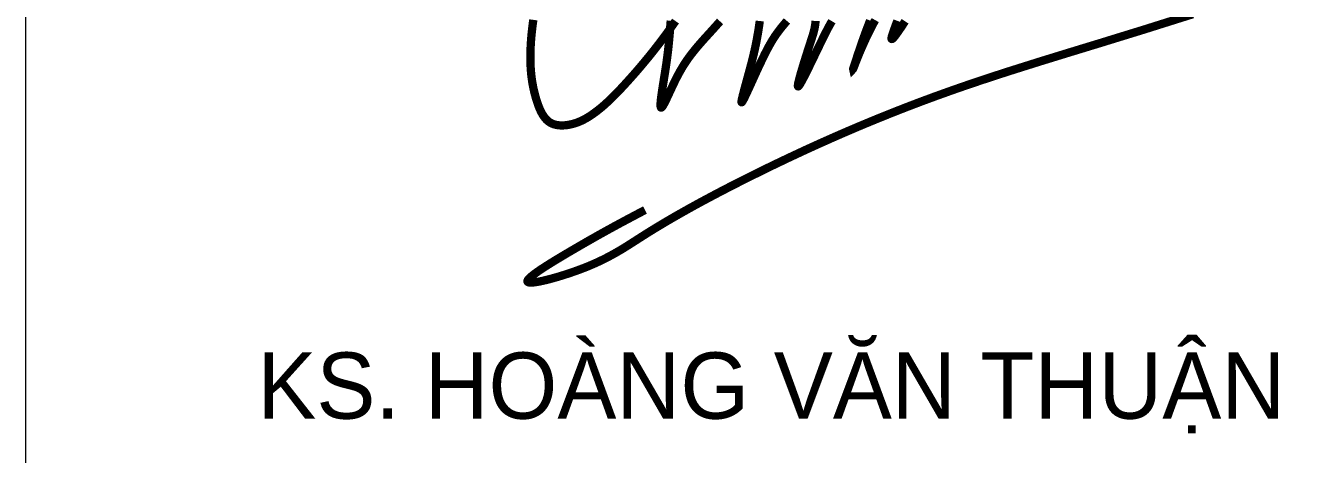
# Model space of a CAD drawing. Header units: millimetres. Extents: x 480521 to 6014615, y -961280 to 187869.
# Drawn here: x 728575 to 730425, y -23333 to -22711 of the extents above; entities that cross this region are included whole.
import ezdxf
from ezdxf.enums import TextEntityAlignment as Align

# ---------------------------------------------------------------- set-up
doc = ezdxf.new("R2010")
doc.units = ezdxf.units.MM
doc.header["$LTSCALE"] = 600
doc.header["$MEASUREMENT"] = 0
doc.layers.get('0').update_dxf_attribs({"lineweight": 0})
for name, color, linetype, lineweight in [('ISO', 153, 'Continuous', 13), ('Khungten_LCDI', 7, 'Continuous', 25), ('LC Net thay', 7, 'Continuous', 25), ('LC Text1', 3, 'Continuous', 20)]:
    doc.layers.add(name, color=color, linetype=linetype, lineweight=lineweight)
doc.styles.add('Khungten', font='VHAVAN.TTF', dxfattribs={"width": 0.9, "height": 5000})
doc.styles.add('LC 1', font='VHAVANB.TTF')
doc.styles.add('Title', font='VHBLACK.TTF')
doc.styles.add('VNAVANTH', font='VHAVANB.TTF', dxfattribs={"width": 0.6})

# ---------------------------------------------------------------- blocks, each defined once
blk = doc.blocks.new('mr thuan')
at = {"layer": 'ISO', "ltscale": 2, "const_width": 40}
for points in [[(637.1034758733258, -915.5203550127189), (635.3062935017115, -928.4607799517398), (633.605658321263, -941.4146911134012), (632.793376939404, -947.8954554805532), (632.0074295693594, -954.3780931467918), (631.2485486158002, -960.8621046932531), (630.5174664834049, -967.3469907010731), (629.8149155768479, -973.8322517514171), (629.1416283008039, -980.3173884254065), (628.4983370599475, -986.8019013042067), (627.8857742589498, -993.2852909689391), (627.3046723024927, -999.7670580007543), (626.7557635952435, -1006.246702980803), (626.2397805418841, -1012.723726490221), (625.7574555470856, -1019.19762911016), (625.3095210155261, -1025.667911421755), (624.8967093518695, -1032.134074006128), (624.5197529608085, -1038.595617444487), (624.1793842470033, -1045.052042317911), (623.8763356151394, -1051.50284920758), (623.6113394698841, -1057.947538694614), (623.3851282159121, -1064.38561136018), (623.1984342579053, -1070.816567785398), (623.0519900005311, -1077.239908551433), (622.9103035596781, -1086.768599742674), (622.8827921860611, -1090.061776723611), (622.8617853972355, -1096.460041821454), (622.8847584853356, -1102.85078479076), (622.9529725565408, -1109.234887279817), (623.0676887170303, -1115.613230936913), (623.2301680729797, -1121.986697410364), (623.4416717305685, -1128.356168348444), (623.7034607959722, -1134.722525399469), (624.0167963753738, -1141.086650211713), (624.382939574949, -1147.449424433493), (624.8031515008734, -1153.81172971311), (625.2786932593262, -1160.174447698839), (625.8108259564906, -1166.538460038981), (626.4008106985348, -1172.904648381853), (627.0499085916454, -1179.273894375714), (627.7593807419944, -1185.647079668895), (628.5304882557648, -1192.025085909685), (629.3644922391286, -1198.40879474637), (630.2626537982724, -1204.799087827254), (631.2262340393645, -1211.196846800623), (632.2564940685879, -1217.602953314781), (633.354694992122, -1224.018289018044), (634.5220979161422, -1230.443735558671), (635.7599639468281, -1236.880174584992), (637.0695541903588, -1243.328487745268), (638.45212975291, -1249.789556687829), (639.9089517406574, -1256.264263060948), (641.4412812597839, -1262.753488512943), (643.0503794164615, -1269.258114692086), (644.7375073168732, -1275.779023246694), (646.5039260671983, -1282.317095825056), (648.3508967736088, -1288.873214075473), (650.279680542284, -1295.448259646248), (652.2915384794069, -1302.043114185653), (654.2356631316361, -1308.186916522915), (656.571062631956, -1315.291068793274), (658.849310129197, -1321.92131613793), (660.0267730430969, -1325.228722422311), (661.2312595535186, -1328.52730053899), (662.4638677752082, -1331.814288056165), (663.7256958229154, -1335.086922542017), (665.0178418113901, -1338.342441564775), (666.3414038553747, -1341.578082692635), (667.6974800696262, -1344.79108349375), (669.0871685688871, -1347.978681536377), (670.5115674679073, -1351.138114388683), (671.9717748814364, -1354.266619618866), (673.4688889242243, -1357.361434795137), (675.0040077110207, -1360.41979748568), (676.5782293565717, -1363.43894525872), (678.1926519756234, -1366.416115682427), (679.8483736829294, -1369.348546325011), (681.5464925932392, -1372.23347475467), (683.2881068212955, -1375.068138539602), (685.0743144818553, -1377.849775248003), (686.906213689661, -1380.575622448087), (688.7849025594587, -1383.242917708034), (690.7114792060056, -1385.848898596043), (692.6870417440477, -1388.390802680326), (694.7126882883313, -1390.865867529064), (696.7895169536023, -1393.271330710471), (698.9186258546179, -1395.604429792744), (701.1011131061205, -1397.862402344079), (703.3380768228599, -1400.042485932674), (705.6306151195859, -1402.141918126727), (706.7980678963031, -1403.160526690859), (707.9798261110482, -1404.157936494434), (709.1760270281629, -1405.133802233468), (710.3868079119893, -1406.087778603993), (711.6123060268801, -1407.019520302027), (712.8526586371663, -1407.928682023601), (714.1080030072008, -1408.814918464748), (715.3784764013253, -1409.677884321471), (716.6642160838819, -1410.517234289815), (717.9653593192124, -1411.332623065784), (719.2820433716661, -1412.123705345424), (720.6144055055811, -1412.890135824753), (721.360731833207, -1413.304767495021), (723.3264696576225, -1414.347944926078), (724.7057538095978, -1415.039442931025), (726.1000815000625, -1415.706292542309), (727.5091058959515, -1416.348714772321), (728.9324801642142, -1416.966930633353), (730.3698574717819, -1417.561161137783), (731.8208909856003, -1418.131627297931), (733.2852338726079, -1418.678550126147), (734.7625392997397, -1419.202150634781), (736.2524604339415, -1419.702649836167), (737.754650442148, -1420.180268742653), (739.2687624913051, -1420.635228366576), (740.7944497483513, -1421.067749720285), (743.8791625538652, -1421.866361666427), (747.0060141942158, -1422.577872679802), (750.172230004915, -1423.204050859145), (753.3750353214891, -1423.746664303224), (756.6116554794571, -1424.20748111076), (759.8793158143417, -1424.588269380489), (763.1752416616546, -1424.890797211148), (766.4966583569258, -1425.116832701504), (769.8407912356706, -1425.268143950278), (773.2048656334082, -1425.346499056206), (776.5861068856575, -1425.353666118026), (779.9817403279449, -1425.291413234503), (783.3889912957857, -1425.161508504345), (786.8050851247026, -1424.965720026317), (790.227247150211, -1424.705815899142), (793.6527027078373, -1424.383564221556), (797.0786771330968, -1424.000733092325), (800.5023957615122, -1423.559090610157), (803.9210839286025, -1423.060404873831), (807.3319669698903, -1422.506443982042), (810.7322702208912, -1421.898976033568), (814.1192190171278, -1421.239769127118), (817.4900386941226, -1420.530591361457), (820.8419545873912, -1419.773210835308), (824.1721920324562, -1418.969395647422), (828.760950926051, -1417.778025348438), (830.7566578370097, -1417.229496675078), (834.0073857849129, -1416.296342102039), (837.2306595104747, -1415.3222483727), (840.4270110801481, -1414.308003975937), (843.5969725603936, -1413.254397400669), (846.7410760176645, -1412.162217135789), (849.8598535184174, -1411.032251670185), (852.9538371291055, -1409.865289492751), (856.0235589161857, -1408.662119092376), (859.0695509461148, -1407.423528957966), (862.0923452853494, -1406.150307578413), (865.0924740003393, -1404.843243442607), (868.0704691575484, -1403.503125039453), (871.0268628234262, -1402.130740857843), (873.9621870644332, -1400.726879386653), (876.8769739470226, -1399.292329114804), (879.7717555376476, -1397.82787853117), (882.6470639027684, -1396.334316124645), (885.503431108842, -1394.812430384147), (888.341389222318, -1393.263009798553), (891.1614703096529, -1391.686842856754), (893.9642064373074, -1390.084718047656), (896.7501296717346, -1388.457423860149), (899.5197720793876, -1386.805748783139), (902.2736657267269, -1385.130481305489), (905.0123426802056, -1383.432409916131), (907.7363350062806, -1381.71232310393), (913.1423940420354, -1378.209257166629), (918.4960993656423, -1374.627591404729), (923.8017075087446, -1370.973633729402), (927.2108333474607, -1368.573954952881), (934.2842876131945, -1363.472198928052), (939.4653041302699, -1359.631224229975), (944.6074360732309, -1355.732499535123), (949.711619304544, -1351.777789725485), (954.7787896866867, -1347.768859683041), (959.80988308214, -1343.707474289797), (964.8058353533743, -1339.595398427744), (969.7675823628706, -1335.434396978875), (974.6960599730992, -1331.226234825182), (979.5922040465448, -1326.972676848673), (984.4569504456776, -1322.675487931308), (989.2912350329716, -1318.336432955126), (994.0959936709078, -1313.957276802073), (998.87216222196, -1309.539784354172), (1003.620676548609, -1305.085720493415), (1008.342472513323, -1300.596850101792), (1013.038485978581, -1296.074938061298), (1017.709652806865, -1291.521749253909), (1022.356908860642, -1286.939048561646), (1026.981190002392, -1282.328600866473), (1031.583432094594, -1277.69217105041), (1036.164570999721, -1273.031523995451), (1040.72554258025, -1268.348424583557), (1045.26728269866, -1263.644637696765), (1054.296811999011, -1254.182061026368), (1063.26064580059, -1244.657913040224), (1074.886202831578, -1232.144358602003), (1081.020762999677, -1225.480567322069), (1089.826849427525, -1215.845404277439), (1098.58464697126, -1206.180399148201), (1107.294236742124, -1196.485057225815), (1115.955699851365, -1186.758883801725), (1124.569117410225, -1177.001384167379), (1133.134570529946, -1167.212063614235), (1141.652140321781, -1157.390427433755), (1150.121907896966, -1147.535980917368), (1158.543954366753, -1137.648229356564), (1166.918360842377, -1127.72667804276), (1175.245208435092, -1117.77083226743), (1183.524578256136, -1107.780197322005), (1191.756551416758, -1097.754278497974), (1199.941209028202, -1087.692581086754), (1208.078632201708, -1077.59461037982), (1216.168902048532, -1067.459871668631), (1224.212099679902, -1057.287870244603), (1232.208306207074, -1047.078111399227), (1240.157602741288, -1036.830100423933), (1248.060070393793, -1026.543342610195), (1255.915790275831, -1016.217343249446), (1263.724843498643, -1005.851607633143), (1271.487311173481, -995.4456410527491), (1279.203274411582, -984.9989487997082), (1289.948104167066, -970.2759939999669), (1294.495960932629, -963.9814472237194), (1302.071971623427, -953.4103125526453), (1309.599504796905, -942.7982174190402), (1317.077203200137, -932.1457589719648), (1324.503709580247, -921.4535343604512)], [(1301.24843049877, -919.8150096531608), (1300.358907800433, -931.1650592692167), (1299.480016213631, -942.5643300264055), (1299.039573234575, -948.2962057813129), (1298.595807410427, -954.0569257595635), (1298.146725200189, -959.8520029405336), (1297.690333062874, -965.6869503035705), (1297.224637457482, -971.5672808280215), (1296.747644843024, -977.4985074932338), (1296.257361678508, -983.4861432785983), (1295.751794422948, -989.5357011634478), (1295.228949535329, -995.652694127115), (1294.686833474676, -1001.842635148991), (1294.123452699991, -1008.111037208437), (1293.536813670282, -1014.463413284771), (1292.924922844555, -1020.905276357385), (1292.608885026628, -1024.161488323341), (1292.285786681819, -1027.442139405612), (1291.955378617513, -1030.747918726629), (1291.61741164108, -1034.079515408812), (1291.271636559897, -1037.437618574593), (1290.917804181343, -1040.822917346362), (1290.55566531279, -1044.236100846552), (1290.184970761617, -1047.677858197581), (1289.805471335196, -1051.148878521883), (1289.416917840907, -1054.64985094186), (1289.019061086125, -1058.181464579931), (1288.611651878222, -1061.74440855853), (1288.194441024581, -1065.33937200006), (1287.767179332572, -1068.967044026955), (1287.329617609568, -1072.628113761617), (1286.881506662954, -1076.323270326495), (1286.422597300101, -1080.053202843977), (1285.952640328385, -1083.818600436498), (1285.471386555182, -1087.620152226475), (1284.978586787867, -1091.458547336326), (1284.473991833816, -1095.33447488847), (1283.957352500409, -1099.248624005326), (1283.42841959502, -1103.201683809326), (1282.886943925019, -1107.194343422874), (1282.332676297789, -1111.227291968404), (1281.7653675207, -1115.301218568304), (1281.184768401134, -1119.416812345036), (1280.590629746461, -1123.574762420991), (1279.982702364061, -1127.7757579186), (1279.36073706131, -1132.020487960268), (1278.835647378757, -1135.564019578742), (1278.074064592896, -1140.642709924839), (1277.410465258647, -1145.016359593967), (1276.734808861806, -1149.426822459165), (1276.048216437022, -1153.870334153005), (1275.351809018965, -1158.343130308043), (1273.93403334168, -1167.361518531921), (1272.49045010722, -1176.451872191232), (1271.030027592893, -1185.584076346437), (1268.094537833782, -1203.853576386275), (1266.637407143582, -1212.930642391802), (1265.199310282667, -1221.929099135014), (1264.490202124849, -1226.389438114638), (1263.789215528337, -1230.818831676341), (1263.097471527792, -1235.213515452691), (1262.416091157877, -1239.569725076231), (1261.746195453252, -1243.883696179531), (1261.088905448578, -1248.151664395133), (1260.445342178518, -1252.369865355591), (1259.81662667773, -1256.534534693477), (1259.20387998088, -1260.641908041347), (1258.608223122625, -1264.688221031742), (1258.030777137628, -1268.669709297217), (1257.472663060555, -1272.582608470344), (1256.935001926056, -1276.423154183678), (1256.418914768805, -1280.187582069746), (1255.925522623456, -1283.872127761133), (1255.455946524671, -1287.473026890395), (1255.011307507113, -1290.986515090073), (1254.592726605442, -1294.408827992724), (1254.201324854319, -1297.736201230917), (1254.016166483547, -1299.363109111), (1253.838223288411, -1300.964870437194), (1253.66763539824, -1302.54101466354), (1253.50454294237, -1304.091071244111), (1253.349086050133, -1305.614569632991), (1253.201404850861, -1307.111039284238), (1253.06163947389, -1308.580009651923), (1252.929930048551, -1310.021010190118), (1252.806416704174, -1311.433570352892), (1252.691239570093, -1312.817219594304), (1252.584538775642, -1314.17148736844), (1252.486454450151, -1315.495903129369), (1252.397126722957, -1316.78999633115), (1252.316695723392, -1318.053296427854), (1252.245301580784, -1319.285332873551), (1252.183084424469, -1320.485635122313), (1252.130184383779, -1321.653732628212), (1252.086741588046, -1322.789154845319), (1252.052896166606, -1323.89143122769), (1252.028788248786, -1324.960091229412), (1252.014557963925, -1325.99466430454), (1252.010345441351, -1326.994679907148), (1252.016290810396, -1327.959667491305), (1252.0325342004, -1328.889156511097), (1252.059215740686, -1329.782676420567), (1252.096475560593, -1330.639756673787), (1252.144453789453, -1331.459926724856), (1252.203290556597, -1332.242716027802), (1252.273125991356, -1332.98765403674), (1252.354100223067, -1333.694270205699), (1252.446353381059, -1334.362093988762), (1252.550025594668, -1334.990654840003), (1252.665256993227, -1335.579482213492), (1252.792187706062, -1336.128105563301), (1252.930957862514, -1336.636054343486), (1253.081707591908, -1337.102858008133), (1253.244577023583, -1337.528046011299), (1253.41970628687, -1337.911147807055), (1253.607235511099, -1338.251692849473), (1253.807304825605, -1338.549210592624), (1254.02005435972, -1338.803230490579), (1254.245624242776, -1339.01328199741), (1254.484154604106, -1339.178894567172), (1254.735785573044, -1339.299597653953), (1255.000657278924, -1339.374920711809), (1255.278909851077, -1339.404393194811), (1255.570683418831, -1339.38754455703), (1255.876118111526, -1339.323904252538), (1256.195354058491, -1339.213001735407), (1256.460624478234, -1339.090011342079), (1256.875699435619, -1338.84785491541), (1257.236711505622, -1338.594029642758), (1257.611392387334, -1338.293555903409), (1257.999567291718, -1337.947097436612), (1258.401061429722, -1337.555317981591), (1258.815700012306, -1337.11888127758), (1259.243308250425, -1336.638451063816), (1259.683711355035, -1336.114691079521), (1260.136734537093, -1335.548265063931), (1260.602203007555, -1334.939836756283), (1261.079941977376, -1334.290069895811), (1261.56977665751, -1333.599628221738), (1262.071532258917, -1332.869175473301), (1262.585033992549, -1332.099375389735), (1263.110107069369, -1331.290891710261), (1263.646576700325, -1330.444388174146), (1264.194268096377, -1329.560528520567), (1264.753006468483, -1328.639976488805), (1265.322617027596, -1327.68339581808), (1265.902924984668, -1326.691450247614), (1266.493755550666, -1325.664803516644), (1267.094933936536, -1324.604119364405), (1267.706285353237, -1323.51006153012), (1268.327635011727, -1322.383293753039), (1268.958808122963, -1321.224479772383), (1269.599629897897, -1320.03428332739), (1270.249925547487, -1318.81336815728), (1270.909520282687, -1317.562398001304), (1271.578239314458, -1316.28203659867), (1272.255907853749, -1314.972947688642), (1272.942351111524, -1313.635795010428), (1273.637394298734, -1312.271242303279), (1274.340862626334, -1310.879953306416), (1275.052581305285, -1309.46259175906), (1275.772375546538, -1308.019821400463), (1276.500070561051, -1306.552305969861), (1277.978463753683, -1303.545694849527), (1279.486362570828, -1300.448068311918), (1281.022368700134, -1297.26473627091), (1282.58508382925, -1294.001008640349), (1284.173109645824, -1290.662195334095), (1285.785047837504, -1287.253606266022), (1287.419500091935, -1283.780551349962), (1289.075068096772, -1280.248340499806), (1290.750353539657, -1276.662283629412), (1292.443958108241, -1273.027690652612), (1294.154483490176, -1269.349871483297), (1295.880531373103, -1265.634136035311), (1297.620703444674, -1261.88579422253), (1299.373601392541, -1258.110155958784), (1302.911981667738, -1250.498229733916), (1306.484485699879, -1242.840836671574), (1310.079926990158, -1235.180456082657), (1313.687119039754, -1227.559567278033), (1315.491625818417, -1223.777207079489), (1317.294875349857, -1220.0206495686), (1319.095469321717, -1216.295204659225), (1320.892009421648, -1212.606182265226), (1322.6830973373, -1208.958892300463), (1323.585693179688, -1207.133319646236), (1326.244261483043, -1201.807300625398), (1328.014026645258, -1198.30448138091), (1329.776951648277, -1194.849174862204), (1331.533323892269, -1191.440493995353), (1333.283430777396, -1188.077551706374), (1335.027559703827, -1184.759460921327), (1336.765998071733, -1181.48533456627), (1338.49903328127, -1178.254285567222), (1340.226952732613, -1175.065426850255), (1341.95004382592, -1171.9178713414), (1343.668593961367, -1168.810731966703), (1345.382890539109, -1165.743121652209), (1347.093220959323, -1162.714153323977), (1348.799872622167, -1159.722939908039), (1350.503132927814, -1156.768594330439), (1352.203289276422, -1153.850229517237), (1353.900629068165, -1150.966958394463), (1355.595439703204, -1148.117893888179), (1357.288008581709, -1145.302148924413), (1358.978623103842, -1142.518836429226), (1360.667570669772, -1139.767069328664), (1362.355138679664, -1137.04596054877), (1364.041614533686, -1134.354623015577), (1365.727285632001, -1131.692169655144), (1367.412439374777, -1129.0577133935), (1369.097363162182, -1126.450367156722), (1370.782344394378, -1123.869243870839), (1372.467670471538, -1121.313456461881), (1375.840506761393, -1116.274340978998), (1379.218171233086, -1111.325924116405), (1382.602963087935, -1106.461109282507), (1385.99718152728, -1101.672799885637), (1389.40312575244, -1096.953899334185), (1392.823094964755, -1092.297311036513), (1396.25938836555, -1087.695938400982), (1399.714305156147, -1083.142684835955), (1404.135993962351, -1077.413786674733), (1406.689100280546, -1074.152390740725), (1410.212381278383, -1069.703903792586), (1413.760659337117, -1065.281634650688), (1417.334600846418, -1060.88223750169), (1420.934872195943, -1056.50236653231), (1424.562139775357, -1052.138675929222), (1428.217069974311, -1047.7878198791), (1431.900329182474, -1043.446452568634), (1435.612583789509, -1039.111228184513), (1439.354500185069, -1034.778800913424), (1443.126744758825, -1030.445824942042), (1446.929983900431, -1026.108954457057), (1450.764883999549, -1021.764843645156), (1454.632111445844, -1017.410146693015), (1458.532332628973, -1013.041517787336), (1462.466213938598, -1008.65561111478), (1466.434421764381, -1004.24908086205), (1470.437622495981, -999.818581215819), (1474.476482523063, -995.3607663627918), (1478.551668235283, -990.8722904896276), (1482.663846022308, -986.34980778303), (1486.813682273794, -981.7899724296731), (1491.001843379407, -977.1894386162312), (1495.228995728805, -972.5448605294223), (1499.495805711646, -967.8528923559061), (1503.802939717596, -963.1101882823568), (1508.151064136317, -958.3134024954925), (1512.540845357467, -953.4591891819728), (1516.972949770705, -948.544202528501), (1521.4480437657, -943.5650967217371), (1525.966793732106, -938.5185259483551), (1530.529866059584, -933.4011443951022), (1535.137927137799, -928.2096062486089), (1539.79164335641, -922.9405656955932)], [(1731.530069822504, -921.046608195189), (1731.197921984727, -924.2560374536988), (1730.840256655698, -927.4558830600436), (1730.459277765818, -930.6456777275162), (1729.636195025108, -936.9932450989436), (1728.746305205794, -943.2950012742658), (1727.80723975108, -949.5472079597384), (1726.836630104164, -955.7461268616316), (1726.336651240883, -958.8765153407585), (1724.860122906961, -967.9761826086033), (1723.859732138342, -974.0185636004462), (1722.847948231069, -980.0243963482062), (1721.822184162622, -986.0026627890475), (1719.718367452122, -997.9124244986597), (1718.635140765029, -1003.861883641759), (1717.527585826676, -1009.819704226611), (1716.393115614541, -1015.794868190394), (1715.229143106106, -1021.796357470274), (1714.033081278849, -1027.833154003398), (1712.802343110248, -1033.914239726961), (1711.534341577779, -1040.048596578112), (1710.226489658926, -1046.245206494015), (1708.876200331164, -1052.513051411865), (1707.480886571971, -1058.861113268795), (1706.765537086052, -1062.068032404801), (1706.037961358827, -1065.298374001999), (1705.297836012487, -1068.553260802568), (1704.544837669211, -1071.833815548642), (1703.778642951191, -1075.14116098237), (1702.998928480603, -1078.476419845887), (1702.205370879641, -1081.840714881342), (1701.397646770482, -1085.235168830885), (1700.575432775313, -1088.660904436663), (1699.738405516324, -1092.119044440828), (1698.886241615692, -1095.610711585512), (1698.018617695605, -1099.137028612866), (1697.135210378248, -1102.699118265038), (1696.23569628581, -1106.298103284178), (1695.319752040468, -1109.93510641242), (1694.387054264414, -1113.611250391928), (1693.437279579826, -1117.327657964823), (1692.773843964154, -1119.908146889415), (1691.485753174649, -1124.884178756838), (1690.485254403426, -1128.721065739781), (1689.469745733255, -1132.593027976487), (1688.440357238076, -1136.497001831842), (1687.39821899185, -1140.429923670818), (1686.344461068536, -1144.388729858372), (1684.206606486485, -1152.371740739007), (1682.035834083581, -1160.421525393351), (1677.631698181882, -1176.623379701588), (1675.416415866421, -1184.726431194707), (1673.204378096769, -1192.798220139957), (1671.0046254646, -1200.814237456929), (1668.826198561572, -1208.749974065286), (1667.747807443382, -1212.680078016114), (1666.678137979357, -1216.580920884619), (1665.618320243448, -1220.449439035758), (1664.569484309613, -1224.282568834504), (1663.532760251819, -1228.0772466458), (1662.509278144014, -1231.83040883459), (1661.500168060164, -1235.538991765818), (1660.50656007422, -1239.199931804455), (1659.529584260148, -1242.81016531543), (1658.570370691898, -1246.366628663716), (1657.630049443436, -1249.866258214257), (1656.709750588714, -1253.305990331981), (1655.810604201695, -1256.682761381875), (1654.933740356337, -1259.993507728868), (1654.080289126592, -1263.235165737933), (1653.251380586426, -1266.404671773984), (1652.44814480979, -1269.498962201993), (1651.671711870651, -1272.514973386918), (1650.923211842957, -1275.449641693704), (1650.203774800677, -1278.299903487306), (1649.51453081776, -1281.06269513267), (1648.856609968167, -1283.734952994739), (1648.231142325858, -1286.313613438469), (1647.930931605548, -1287.566887242516), (1647.639257964791, -1288.795612828821), (1647.356262662834, -1289.999407243027), (1647.082086958922, -1291.177887530735), (1646.8168721123, -1292.330670737589), (1646.560759382213, -1293.457373909172), (1646.313890027905, -1294.557614091129), (1646.076405308617, -1295.631008329074), (1645.8484464836, -1296.677173668621), (1645.630154812097, -1297.695727155398), (1645.421671553351, -1298.686285835021), (1645.223137966608, -1299.648466753104), (1645.034695311115, -1300.58188695526), (1644.85648484611, -1301.486163487105), (1644.688647830844, -1302.360913394281), (1644.531325524564, -1303.205753722403), (1644.384659186504, -1304.02030151707), (1644.248790075919, -1304.804173823912), (1644.123859452051, -1305.556987688542), (1644.010008574143, -1306.27836015659), (1643.907378701442, -1306.967908273669), (1643.816111093191, -1307.625249085409), (1643.736347008635, -1308.249999637395), (1643.668227707018, -1308.841776975285), (1643.611894447586, -1309.400198144678), (1643.567488489585, -1309.924880191204), (1643.535151092259, -1310.415440160461), (1643.51502351485, -1310.871495098094), (1643.507247016609, -1311.292662049702), (1643.511962856774, -1311.678558060914), (1643.529312294595, -1312.028800177359), (1643.54890275345, -1312.251170618401), (1643.602391900076, -1312.621035963777), (1643.658105616134, -1312.863124643467), (1643.726487900076, -1313.069553998488), (1643.807449996784, -1313.24060342701), (1643.900903151127, -1313.37655232726), (1644.006758607989, -1313.477680097465), (1644.124927612243, -1313.544266135796), (1644.255321408767, -1313.576589840493), (1644.39785124244, -1313.574930609757), (1644.552428358133, -1313.539567841784), (1644.718964000727, -1313.470780934789), (1644.897369415095, -1313.368849286999), (1645.087555846116, -1313.234052296597), (1645.28943453867, -1313.066669361811), (1645.502916737627, -1312.866979880855), (1645.727913687868, -1312.635263251912), (1645.964336634272, -1312.37179887321), (1646.21209682171, -1312.076866142947), (1646.47110549506, -1311.750744459336), (1646.741273899202, -1311.39371322059), (1647.022513279007, -1311.006051824923), (1647.314734879361, -1310.588039670532), (1647.617849945131, -1310.139956155646), (1647.931769721199, -1309.662080678434), (1648.256405452441, -1309.154692637152), (1648.591668383731, -1308.61807142997), (1648.937469759949, -1308.05249645513), (1649.293720825968, -1307.458247110815), (1649.660332826672, -1306.83560279524), (1650.037217006928, -1306.18484290663), (1650.424284611621, -1305.506246843172), (1650.821446885624, -1304.800094003091), (1651.228615073815, -1304.066663784601), (1651.645700421064, -1303.306235585886), (1652.072614172259, -1302.519088805173), (1652.50926757227, -1301.705502840661), (1652.955571865972, -1300.865757090563), (1653.411438298248, -1300.000130953107), (1653.876778113969, -1299.108903826476), (1654.351502558016, -1298.192355108884), (1654.835522875263, -1297.250764198543), (1655.328750310582, -1296.284410493667), (1655.831096108861, -1295.293573392468), (1656.34247151497, -1294.278532293145), (1656.862787773785, -1293.239566593911), (1657.391956130185, -1292.176955692965), (1658.476494115239, -1289.981915878816), (1659.595375429155, -1287.695648036373), (1660.747890030936, -1285.320387351283), (1661.933327879604, -1282.858369009235), (1663.150978934169, -1280.311828195903), (1664.400133153642, -1277.683000096964), (1665.680080497041, -1274.974119898077), (1666.99011092338, -1272.187422784918), (1668.329514391666, -1269.325143943162), (1669.69758086092, -1266.38951855847), (1671.093600290151, -1263.382781816545), (1672.516862638375, -1260.307168903018), (1673.966657864607, -1257.164915003581), (1675.442275927853, -1253.958255303922), (1676.943006787136, -1250.689424989687), (1678.468140401463, -1247.360659246551), (1680.016966729851, -1243.97419326019), (1681.588775731314, -1240.532262216293), (1683.18285736486, -1237.037101300506), (1684.79850158951, -1233.490945698519), (1686.434998364275, -1229.896030596006), (1688.091637648165, -1226.254591178615), (1689.767709400196, -1222.568862632048), (1691.462503579383, -1218.841080141952), (1693.175310144743, -1215.073478894003), (1694.905419055278, -1211.268294073889), (1696.652120270013, -1207.427760867286), (1698.414703747956, -1203.554114459839), (1700.192459448124, -1199.649590037225), (1701.984677329525, -1195.716422785132), (1703.790647351179, -1191.756847889235), (1705.609659472095, -1187.773100535182), (1709.283969847769, -1179.74202919536), (1713.001928128662, -1171.641090251025), (1716.757853986881, -1163.488165187562), (1720.546067094536, -1155.301135490357), (1724.36088712373, -1147.097882644768), (1732.047626635183, -1130.714233449966), (1735.90818546166, -1122.569600071511), (1739.772629898111, -1114.480269486186), (1743.63527961665, -1106.464123179365), (1747.490454289382, -1098.539042636432), (1749.413463381105, -1094.616239990602), (1751.332473588413, -1090.72290934276), (1753.246774870327, -1086.861285878578), (1755.15565718586, -1083.033604783719), (1757.058410494021, -1079.242101243857), (1758.954324753824, -1075.489010444682), (1760.842689924288, -1071.776567571855), (1762.722795964419, -1068.107007811035), (1764.593932833235, -1064.482566347928), (1766.455390489748, -1060.905478368164), (1768.306458892974, -1057.377979057448), (1770.146428001925, -1053.902303601426), (1771.974587775614, -1050.480687185787), (1773.790228173053, -1047.115364996207), (1775.561592451588, -1043.865235770063), (1777.381399703805, -1040.561812270156), (1779.157186478751, -1037.373809477896), (1780.920936683226, -1034.242628499866), (1782.67358752096, -1031.166333997971), (1784.416076195681, -1028.142990634078), (1786.149339911113, -1025.170663070079), (1787.874315870984, -1022.247415967882), (1789.591941279014, -1019.371313989366), (1791.303153338929, -1016.540421796424), (1793.008889254466, -1013.752804050935), (1794.710086229341, -1011.006525414807), (1796.407681467277, -1008.299650549918), (1798.102612172002, -1005.630244118176), (1799.795815547244, -1002.996370781446), (1801.48822879673, -1000.39609520165), (1803.180789124177, -997.8274820406514), (1804.874433733319, -995.2885959603445), (1806.570099827877, -992.7775016226369), (1808.268724611582, -990.2922636894073), (1811.678599061317, -985.391615683955), (1815.11155471233, -980.5711692390905), (1818.575089194423, -975.8154416499747), (1822.076700137412, -971.1089502117102), (1825.623885171084, -966.4362122194143), (1829.224141925253, -961.7817449682334), (1832.884968029721, -957.1300657532847), (1836.613861114289, -952.4656918697001), (1840.418318808766, -947.7731406125968), (1844.305838742956, -943.036929277092), (1846.283090059253, -940.6476127346687), (1848.283918546658, -938.2415751583321), (1850.309261408889, -935.8168812099466), (1852.36005584968, -933.3715955514199), (1854.437239072748, -930.9037828446308), (1856.541748281823, -928.4115077514871), (1858.674520680634, -925.8928349338676), (1860.836493472896, -923.3458290536655), (1863.028603862345, -920.7685547727742)], [(2001.277534380468, -920.7190198499738), (2001.125547541651, -923.8708279379789), (2000.924698495146, -926.9969788721501), (2000.676068310786, -930.1001387398428), (2000.380738058404, -933.1829736284271), (2000.039788807841, -936.248149625244), (1999.654301628932, -939.2983328176633), (1999.225357591513, -942.3361892930261), (1998.754037765415, -945.3643851387169), (1998.241423220483, -948.385586442062), (1997.688595026546, -951.4024592904461), (1997.096634253441, -954.4176697711955), (1996.466621971005, -957.4338839717093), (1995.799639249075, -960.4537679792993), (1995.096767157487, -963.4799878813647), (1994.359086766075, -966.5152097652317), (1993.587679144675, -969.5620997182705), (1992.783625363125, -972.6233238278364), (1991.948006491257, -975.701548181285), (1991.081903598912, -978.7994388659863), (1990.186397755922, -981.9196619692812), (1989.262570032126, -985.0648835785396), (1988.311501497359, -988.2377697811025), (1987.334273221455, -991.44098666434), (1986.331966274251, -994.677200315622), (1985.305661725586, -997.949076822275), (1984.256440645291, -1001.259282271683), (1983.185384103206, -1004.610482751188), (1982.093573169164, -1008.005344348159), (1980.982088913002, -1011.446533149938), (1979.852012404557, -1014.936715243894), (1979.174792113074, -1017.026748244767), (1977.540384773205, -1022.072183989105), (1976.360929339349, -1025.715179247156), (1975.167091368377, -1029.404688737413), (1973.959904355474, -1033.137920530004), (1972.740401795811, -1036.912082695126), (1971.509617184562, -1040.724383302892), (1970.268584016907, -1044.5720304235), (1969.018335788027, -1048.452232127063), (1967.759905993094, -1052.36219648378), (1965.222635685775, -1060.26024543721), (1962.665041056367, -1068.243841845047), (1960.095390066283, -1076.290650268536), (1954.952990849742, -1092.484561407429), (1952.396778546114, -1100.586993245321), (1949.861581727462, -1108.663295343853), (1947.355668355205, -1116.691132264255), (1944.887306390749, -1124.648168567786), (1943.669790924392, -1128.593156663599), (1942.464763795513, -1132.512068815675), (1941.273258499295, -1136.402113094155), (1940.096308530912, -1140.260497569179), (1938.93494738554, -1144.084430310933), (1937.790208558356, -1147.871119389558), (1936.663125544535, -1151.617772875194), (1935.554731839256, -1155.321598838025), (1934.466060937695, -1158.979805348194), (1933.398146335032, -1162.589600475854), (1932.352021526436, -1166.148192291163), (1931.328720007092, -1169.652788864289), (1930.329275272172, -1173.100598265359), (1929.354720816853, -1176.488828564557), (1928.406090136312, -1179.814687832026), (1927.484416725725, -1183.075384137919), (1926.59073408027, -1186.268125552393), (1925.726075695125, -1189.390120145617), (1924.891475065466, -1192.438575987719), (1924.087965686464, -1195.410701148896), (1923.316581053303, -1198.303703699261), (1922.57835466116, -1201.114791708998), (1921.874320005205, -1203.841173248249), (1921.205510580618, -1206.480056387183), (1920.572959882578, -1209.028649195941), (1920.270604523255, -1210.268214248426), (1919.97770140626, -1211.484159744679), (1919.69437971849, -1212.676136693466), (1919.42076864684, -1213.843796103567), (1919.15699737821, -1214.986788983733), (1918.903195099494, -1216.104766342745), (1918.659490997594, -1217.197379189383), (1918.426014259403, -1218.264278532384), (1918.202894071819, -1219.305115380543), (1917.99025962174, -1220.319540742625), (1917.788240096059, -1221.30720562741), (1917.596964681681, -1222.267761043637), (1917.416562565493, -1223.200858000113), (1917.247162934404, -1224.106147505576), (1917.088894975299, -1224.983280568806), (1916.941887875084, -1225.831908198583), (1916.806270820653, -1226.651681403659), (1916.682172998899, -1227.442251192813), (1916.569723596727, -1228.203268574813), (1916.469051801028, -1228.934384558437), (1916.380286798703, -1229.635250152452), (1916.303557776646, -1230.30551636561), (1916.238993921757, -1230.94483420669), (1916.186724420932, -1231.552854684473), (1916.146878461066, -1232.129228807709), (1916.119585229055, -1232.673607585195), (1916.104973911803, -1233.185642025681), (1916.1031736962, -1233.664983137933), (1916.114313769147, -1234.111281930716), (1916.138523317539, -1234.524189412827), (1916.175931528276, -1234.903356593015), (1916.226667588249, -1235.248434480047), (1916.290860684363, -1235.559074082703), (1916.368640003511, -1235.834926409749), (1916.460134732588, -1236.07564246995), (1916.524618821277, -1236.20861269749), (1916.684682839561, -1236.450544879393), (1916.817664331473, -1236.584903951385), (1916.96430347507, -1236.684245433382), (1917.124487295725, -1236.748858774867), (1917.298102818811, -1236.779033425424), (1917.485037069706, -1236.775058834552), (1917.685177073781, -1236.737224451819), (1917.898409856418, -1236.665819726753), (1918.124622442985, -1236.56113410891), (1918.363701858863, -1236.4234570478), (1918.615535129422, -1236.253077992995), (1918.880009280037, -1236.050286394006), (1919.157011336087, -1235.815371700373), (1919.446428322943, -1235.548623361668), (1919.748147265982, -1235.250330827388), (1920.062055190578, -1234.920783547117), (1920.388039122103, -1234.560270970353), (1920.725986085938, -1234.16908254665), (1921.075783107455, -1233.747507725566), (1921.437317212029, -1233.295835956611), (1921.810475425034, -1232.814356689356), (1922.195144771846, -1232.303359373298), (1922.591212277839, -1231.763133458022), (1922.998564968388, -1231.19396839304), (1923.417089868872, -1230.596153627892), (1923.846674004657, -1229.969978612135), (1924.287204401127, -1229.315732795279), (1924.738568083652, -1228.633705626897), (1925.200652077609, -1227.924186556498), (1925.673343408373, -1227.187465033639), (1926.156529101314, -1226.423830507862), (1926.650096181813, -1225.633572428706), (1927.153931675246, -1224.816980245698), (1927.667922606979, -1223.974343408379), (1928.191956002396, -1223.105951366291), (1928.72591888687, -1222.212093568989), (1929.269698285771, -1221.293059465985), (1929.823181224478, -1220.349138506848), (1930.386254728368, -1219.380620141092), (1930.958805822811, -1218.38779381827), (1931.540721533183, -1217.370948987911), (1932.131888884862, -1216.330375099569), (1933.341526613633, -1214.179197947073), (1934.586815212122, -1211.93657795708), (1935.866850883333, -1209.604830725904), (1937.180729830256, -1207.186271849889), (1938.527548255905, -1204.683216925318), (1939.906402363264, -1202.097981548504), (1941.316388355342, -1199.432881315792), (1942.756602435133, -1196.690231823479), (1944.226140805637, -1193.872348667865), (1945.72409966986, -1190.981547445292), (1947.249575230791, -1188.020143752074), (1948.801663691436, -1184.99045318451), (1950.379461254794, -1181.894791338913), (1951.982064123862, -1178.735473811612), (1953.608568501641, -1175.51481619892), (1955.258070591131, -1172.235134097151), (1956.92966659533, -1168.898743102618), (1958.622452717234, -1165.50795881162), (1960.335525159851, -1162.065096820501), (1962.067980126172, -1158.572472725573), (1963.818913819203, -1155.032402123135), (1965.587422441935, -1151.447200609502), (1967.372602197374, -1147.819183781001), (1969.17354928852, -1144.150667233931), (1970.989359918367, -1140.44396656462), (1972.819130289918, -1136.701397369397), (1974.661956606174, -1132.925275244546), (1976.516935070129, -1129.11791578641), (1978.383161884787, -1125.281634591272), (1980.259733253144, -1121.418747255477), (1984.040294462957, -1113.62241654715), (1987.851388323568, -1105.747448431925), (1991.685784458965, -1097.812367680337), (1999.395562050107, -1081.835967350125), (2007.111784228342, -1065.8414137207), (2010.954236097605, -1057.883641345077), (2014.776607985626, -1049.976904956202), (2018.571669516401, -1042.139729324612), (2020.456699405317, -1038.253015783586), (2022.332190313922, -1034.390639220816), (2024.197238445209, -1030.554915232628), (2026.050940002184, -1026.748159415336), (2027.892391187841, -1022.972687365254), (2029.72068820518, -1019.230814678696), (2031.534927257202, -1015.524856951975), (2033.334204546911, -1011.85712978142), (2035.117616277297, -1008.229948763314), (2036.884258651364, -1004.645629494014), (2038.633227872113, -1001.106487569807), (2040.36362014254, -997.6148385870038), (2042.074531665643, -994.1729981419485), (2044.062413109757, -990.1882607194711), (2045.434493190915, -987.4476339158573), (2047.083473793929, -984.165446678031), (2048.713204839263, -980.9350397732487), (2050.324892669276, -977.7547291487426), (2051.919743626335, -974.6228307516867), (2053.4989640528, -971.5376605293714), (2055.063760291039, -968.4975344289705), (2056.615338683416, -965.500768397731), (2058.154905572297, -962.5456783828558), (2059.68366730004, -959.6305803315772), (2061.202830209011, -956.7537901911128), (2062.713600641579, -953.9136239086802), (2064.217184940106, -951.1083974315115), (2065.714789446953, -948.3364267068246), (2067.207620504487, -945.5960276818369), (2068.696884455072, -942.8855163037806), (2070.183787641068, -940.2032085198589), (2071.66953640485, -937.5474202773039), (2074.642396035197, -932.3086662051937), (2077.625114085033, -927.1557816652057), (2080.627341293268, -922.0752942351246)], [(2264.9942428541, -918.8378213825636), (2262.753846188993, -924.7692772787414), (2260.463085212206, -930.7716537041706), (2259.299671760822, -933.8037898002949), (2258.124691616184, -936.8588792506343), (2256.938486239851, -939.9386631291709), (2255.741397093378, -943.0448825098865), (2254.533765638313, -946.1792784667341), (2253.315933336224, -949.3435920736811), (2252.088241648657, -952.5395644047239), (2250.851032037175, -955.768936533801), (2249.604645963329, -959.0334495349089), (2248.349424888675, -962.3348444820149), (2247.085710274769, -965.674862449072), (2245.437619214354, -970.059130176669), (2244.534193991942, -972.4774636075599), (2243.247411495933, -975.9402760444791), (2241.954309368193, -979.4408585596102), (2240.655702901382, -982.9763683540223), (2239.352407388149, -986.5439626286679), (2238.045238121162, -990.1407985846017), (2235.422539496547, -997.4108243444498), (2232.794129368795, -1004.763703241711), (2230.166530079168, -1012.176692884575), (2224.939853379354, -1027.09203483985), (2222.353820651697, -1034.548902368624), (2219.794688127218, -1041.974911075697), (2217.268978147185, -1049.347318569286), (2214.783213052862, -1056.643382457551), (2213.557348069487, -1060.255678552247), (2212.343915185513, -1063.840360348666), (2211.143729693598, -1067.394585047863), (2209.957606886401, -1070.91550985082), (2208.786362056577, -1074.400291958606), (2207.630810496787, -1077.846088572202), (2206.491767499687, -1081.250056892648), (2205.370048357938, -1084.60935412097), (2204.266468364196, -1087.921137458179), (2203.181842811118, -1091.1825641053), (2202.116986991361, -1094.390791263373), (2201.072716197588, -1097.542976133394), (2200.049845722453, -1100.636275916404), (2199.049190858615, -1103.667847813413), (2198.071566898729, -1106.63484902546), (2197.117789135456, -1109.534436753544), (2196.188672861455, -1112.363768198717), (2195.285033369382, -1115.120000561961), (2194.407685951897, -1117.800291044347), (2193.557445901653, -1120.401796846854), (2192.735128511315, -1122.921675170524), (2191.941549073537, -1125.357083216382), (2191.177522880975, -1127.705178185453), (2190.443865226291, -1129.963117278749), (2189.741391402138, -1132.128057697293), (2189.40210320547, -1133.174765028845), (2189.070916701181, -1134.197156642113), (2188.747933800852, -1135.194877187183), (2188.433256416072, -1136.167571314218), (2188.126986458417, -1137.114883673334), (2187.829225839472, -1138.036458914648), (2187.540076470817, -1138.931941688294), (2187.259640264037, -1139.800976644416), (2186.988019130713, -1140.643208433117), (2186.725314982428, -1141.458281704545), (2186.47162973076, -1142.245841108816), (2186.227065287298, -1143.005531296061), (2185.99172356362, -1143.736996916414), (2185.765706471309, -1144.43988261999), (2185.549115921942, -1145.113833056923), (2185.342053827113, -1145.758492877343), (2185.144622098396, -1146.373506731383), (2185.024893627327, -1146.746634414711), (2184.779002720676, -1147.513398984927), (2184.610844747203, -1148.038279790897), (2184.452421511502, -1148.533335091386), (2184.303706863466, -1148.99873392834), (2184.16467465297, -1149.434645343688), (2184.035298729908, -1149.841238379318), (2183.915552944174, -1150.218682077189), (2183.805411145648, -1150.567145479203), (2183.704847184217, -1150.886797627289), (2183.613834909775, -1151.177807563363), (2183.532348172201, -1151.440344329356), (2183.460360821391, -1151.674576967183), (2183.397846707227, -1151.88067451879), (2183.344779679599, -1152.058806026063), (2183.301133588393, -1152.209140530947), (2183.266882283497, -1152.331847075373), (2183.241999614795, -1152.427094701241), (2183.226459432182, -1152.495052450482), (2183.220235585541, -1152.535889365026), (2183.223301924765, -1152.54977448679), (2183.235632299726, -1152.536876857703), (2183.257200560329, -1152.497365519681), (2183.287980556455, -1152.43140951464), (2183.32794613799, -1152.339177884511), (2183.37707115482, -1152.220839671223), (2183.435329456839, -1152.076563916693), (2183.50269489393, -1151.906519662836), (2183.579141315979, -1151.710875951583), (2183.66464257288, -1151.48980182485), (2183.75917251451, -1151.24346632458), (2183.86270499077, -1150.972038492662), (2183.975213851536, -1150.67568737104), (2184.0966729467, -1150.354582001644), (2184.22705612615, -1150.008891426376), (2184.366337239775, -1149.63878468718), (2184.514490137455, -1149.244430825958), (2184.67148866909, -1148.82599888464), (2184.837306684556, -1148.383657905157), (2185.195296566544, -1147.427924999371), (2185.588250582528, -1146.378584443955), (2186.0159595316, -1145.236988574325), (2186.478214212868, -1144.004489725849), (2186.974805425427, -1142.682440233883), (2187.505523968379, -1141.272192433855), (2188.070160640822, -1139.775098661106), (2188.668506241858, -1138.192511251036), (2189.300351570586, -1136.525782539029), (2189.96548742611, -1134.776264860455), (2190.663704607527, -1132.945310550698), (2191.394793913936, -1131.034271945144), (2192.158546144437, -1129.044501379176), (2192.954752098132, -1126.977351188179), (2193.783202574123, -1124.834173707524), (2194.643688371507, -1122.616321272595), (2195.536000289387, -1120.325146218776), (2196.459929126857, -1117.962000881438), (2197.415265683027, -1115.52823759598), (2198.401800756987, -1113.025208697785), (2199.419325147843, -1110.454266522211), (2200.467629654693, -1107.816763404655), (2201.546505076636, -1105.114051680488), (2202.655742212777, -1102.347483685109), (2203.795131862214, -1099.518411753888), (2204.964464824043, -1096.62818822221), (2206.163531897371, -1093.678165425459), (2207.392123881291, -1090.669695699005), (2208.650031574911, -1087.604131378248), (2209.937045777322, -1084.482824798542), (2211.252957287634, -1081.307128295288), (2212.597556904937, -1078.078394203869), (2213.970635428341, -1074.79797485967), (2215.371983656936, -1071.467222598047), (2216.801392389832, -1068.087489754413), (2218.258652426124, -1064.660128664123), (2219.743554564913, -1061.186491662578), (2221.255889605298, -1057.667931085147), (2222.79544834638, -1054.105799267214), (2224.362021587258, -1050.501448544164), (2225.955400127037, -1046.856231251368), (2227.575374764812, -1043.171499724223), (2229.221736299685, -1039.448606298116), (2230.894275530754, -1035.688903308401), (2232.592783257121, -1031.893743090477), (2234.317050277888, -1028.064477979715), (2236.066867392154, -1024.202460311513), (2237.842025399015, -1020.309042421242), (2239.642315097575, -1016.385576644287), (2241.467527286935, -1012.433415316031), (2243.317452766194, -1008.453910771845), (2245.191882334453, -1004.448415347128), (2247.090606790811, -1000.418281377235), (2249.013416934366, -996.3648611975659), (2250.960103564223, -992.2895071434905), (2252.930457479477, -988.1935715504078), (2254.92426947923, -984.0784067536879), (2256.941330362584, -979.9453650887153), (2258.981430928638, -975.7957988908747), (2261.044361976492, -971.6310604955506), (2263.129914305246, -967.4525022381131), (2267.368046001855, -959.0593354784214), (2271.694152411266, -950.6271172948909), (2276.10655992628, -942.1666663705255), (2280.603594939701, -933.6888013884163), (2285.183583844326, -925.204341031611), (2289.844853032955, -916.7241039831424)], [(2396.911890963118, -920.336595913177), (2395.359532474904, -924.4649158108077), (2393.827532564246, -928.5418097483489), (2392.318228179964, -932.5631854334933), (2390.833956270875, -936.5249505738902), (2389.377053785796, -940.4230128772178), (2387.949857673542, -944.253280051169), (2386.554704882932, -948.0116598033928), (2385.193932362781, -951.6940598415531), (2383.869877061908, -955.2963878733572), (2382.584875929129, -958.8145516064542), (2381.341265913259, -962.2444587485224), (2380.735712870668, -963.9250372565584), (2380.141383963113, -965.5820170072257), (2379.558571309197, -967.2148864639748), (2378.987567027514, -968.8231340902421), (2378.428663236675, -970.4062483495218), (2377.882152055277, -971.9637177052646), (2377.348325601924, -973.4950306209066), (2376.827475995215, -974.9996755599277), (2376.319895353758, -976.4771409857931), (2375.825875796148, -977.9269153619389), (2375.345709440993, -979.3484871518303), (2374.879688406894, -980.7413448189473), (2374.42810481245, -982.1049768267258), (2373.991250776267, -983.4388716386311), (2373.569418416944, -984.7425177181285), (2373.162899853083, -986.0154035286687), (2372.77198720329, -987.2570175337169), (2372.396972586164, -988.4668481967237), (2372.038148120304, -989.6443839811545), (2371.695805924319, -990.7891133504745), (2371.370238116808, -991.9005247681343), (2371.061736816373, -992.9781066975993), (2370.770594141613, -994.02134760232), (2370.497102211139, -995.0297359457618), (2370.241553143544, -996.0027601913898), (2370.004239057431, -996.9399088026403), (2369.785452071403, -997.8406702430075), (2369.585484304065, -998.704532975913), (2369.404627874021, -999.5309854648367), (2369.243174899868, -1000.319516173229), (2369.045824328146, -1001.384650293388), (2368.979635263611, -1001.780789032797), (2368.877890507269, -1002.452951588144), (2368.796061616642, -1003.086346844124), (2368.734021173143, -1003.681231035749), (2368.691641758192, -1004.237860398178), (2368.66879595321, -1004.756491166496), (2368.665356339607, -1005.237379575803), (2368.681195498808, -1005.6807818612), (2368.716186012225, -1006.086954257771), (2368.77020046128, -1006.456153000661), (2368.843111427384, -1006.788634324941), (2368.93479149196, -1007.084654465696), (2369.045113236421, -1007.344469658055), (2369.173949242191, -1007.568336137119), (2369.32117209068, -1007.756510137973), (2369.486654363307, -1007.909247895732), (2369.670268641494, -1008.026805645495), (2369.871887506655, -1008.109439622363), (2370.091383540206, -1008.157406061437), (2370.328629323569, -1008.170961197829), (2370.583497438158, -1008.150361266613), (2370.855860465388, -1008.095862502916), (2371.145590986678, -1008.007721141825), (2371.45256158345, -1007.886193418439), (2371.776644837119, -1007.731535567887), (2372.117713329098, -1007.544003825227), (2372.475639640808, -1007.323854425616), (2372.850296353667, -1007.071343604097), (2373.241556049092, -1006.786727595798), (2373.649291308499, -1006.470262635819), (2374.073374713309, -1006.122204959276), (2374.513678844931, -1005.742810801254), (2374.970076284793, -1005.332336396852), (2375.442439614304, -1004.891037981186), (2375.930641414885, -1004.419171789341), (2376.434554267955, -1003.916994056432), (2376.954050754928, -1003.384761017543), (2377.489003457224, -1002.822728907791), (2378.03928495626, -1002.231153962275), (2378.604767833451, -1001.610292416095), (2379.185324670216, -1000.960400504351), (2379.780828047973, -1000.281734462158), (2380.391150548137, -999.5745505245868), (2381.016164752127, -998.8391049267666), (2381.655743241361, -998.075653903783), (2382.309758597257, -997.2844536907505), (2382.978083401231, -996.4657605227549), (2383.6605902347, -995.6198306349106), (2384.357151679083, -994.7469202623179), (2385.067640315796, -993.8472856400767), (2385.791928726259, -992.9211830032873), (2386.529889491885, -991.9688685870497), (2387.281395194092, -990.9905986264639), (2388.046318414301, -989.9866293566301), (2388.824531733924, -988.957217012663), (2389.615907734384, -987.9026178296481), (2390.420318997098, -986.8230880426854), (2391.237638103477, -985.7188838868897), (2392.067737634949, -984.59026159739), (2392.910490172919, -983.4374774091993), (2393.76576829881, -982.260787557505), (2394.633444594045, -981.0604482773633), (2395.513391640034, -979.8367158039036), (2396.405482018195, -978.5898463722115), (2397.309588309949, -977.3200962173869), (2398.225583096711, -976.0277215745446), (2399.153338959899, -974.71297867877), (2401.043624241222, -972.0174130688538), (2402.979424805257, -969.235449268439), (2404.959721303341, -966.36913715837), (2406.983494386815, -963.4205266194331), (2409.04972470702, -960.391667532429), (2411.157392915291, -957.2846097782021), (2413.305479662969, -954.1014032375533), (2415.492965601392, -950.8440977912687), (2417.718831381902, -947.5147433201928), (2419.982057655834, -944.1153897051263), (2422.281625074531, -940.64808682687), (2424.616514289326, -937.1148845662537), (2426.985705951567, -933.5178328040784), (2429.388180712584, -929.8589814211446), (2431.822919223723, -926.1403802982823), (2434.288902136315, -922.3640793162922)], [(1176.984560602868, -1833.943234231148), (1119.863739931563, -1864.02784575813), (1090.657619388759, -1879.524951555708), (1060.676646597367, -1895.5678173942), (1045.314876832555, -1903.850760333051), (1029.662537474527, -1912.338363287243), (1013.68734301292, -1921.053366258493), (997.3570079373749, -1930.01850924849), (980.6392467375408, -1939.256532258936), (963.5017739030554, -1948.79017529155), (945.9123039235601, -1958.642178348018), (927.8385512886998, -1968.835281430074), (909.248230488116, -1979.392224539377), (890.1090560114499, -1990.335747677687), (870.3887423483429, -2001.688590846679), (850.0550039884401, -2013.473494048056), (829.0755554213829, -2025.713197283534), (808.394663705898, -2037.855271855835), (785.1326198397364, -2051.608367643712), (762.5568955613089, -2065.091513619031), (740.091766608326, -2078.694071834791), (718.1380549667956, -2092.230238688426), (697.0965826227293, -2105.514210577399), (687.0431930578743, -2112.003559784353), (677.3681715621424, -2118.360183899189), (668.1216208837832, -2124.560857471588), (659.35364377105, -2130.582355051243), (651.114342972196, -2136.401451187819), (643.4538212354673, -2141.994920431025), (636.4221813091208, -2147.339537330525), (630.0695259414024, -2152.412076435998), (624.4459578805727, -2157.189312297138), (619.601579874874, -2161.648019463624), (615.5864946725596, -2165.764972485151), (612.4508050218901, -2169.516945911382), (610.2446136711078, -2172.880714291998), (609.0180233684696, -2175.833052176706), (609.0320142463897, -2179.203509254206), (609.7001598422394, -2180.412073065309), (611.6458814204852, -2182.017258311142), (614.6078646956703, -2183.182753575544), (618.5346918996911, -2183.925409789706), (623.3749452644624, -2184.26207788488), (629.0772070218845, -2184.209608792298), (635.5900594038649, -2183.784853443183), (642.8620846423037, -2183.004662768755), (650.8418649691157, -2181.885887700249), (659.4779826162012, -2180.445379168887), (668.7190198154676, -2178.699988105902), (678.5135587988188, -2176.666565442487), (688.8101817981587, -2174.361962109906), (699.557471045402, -2171.803029039365), (710.7040087724454, -2169.006617162115), (722.1983772111962, -2165.989577409346), (733.989158593562, -2162.768760712323), (758.254289116765, -2155.783200210353), (783.0880581972924, -2148.184743106001), (808.0791236903933, -2140.108196849091), (832.8161434513167, -2131.68836888943), (861.7129497174756, -2121.274025355931), (879.9233140320139, -2114.346957326066), (901.8576765401885, -2105.588923499337), (922.7648586934156, -2096.787720262524), (942.719558593999, -2087.944910158927), (961.796474344228, -2079.062055731862), (980.0703040464032, -2070.140719524585), (997.6157458028174, -2061.182464080397), (1014.507497715767, -2052.188851942599), (1030.82025788755, -2043.161445654478), (1046.628724420461, -2034.101807759318), (1062.007595416799, -2025.011500800421), (1077.031568978855, -2015.892087321059), (1106.313616209311, -1997.57219097417), (1135.072450930205, -1979.154619064953), (1170.030405013764, -1956.75385311892), (1193.35768603082, -1942.07672481882), (1223.567218680888, -1923.444051952916), (1254.485836640979, -1904.769695479001), (1286.064119843071, -1886.069502711121), (1318.252648219153, -1867.359320963369), (1351.00200170121, -1848.654997549835), (1384.262760221234, -1829.97237978458), (1417.985503711203, -1811.327314981681), (1452.120812103109, -1792.73565045523), (1521.431443320671, -1755.775911487945), (1591.799293329808, -1719.219941395364), (1662.829001586411, -1683.194518690085), (1765.801211283018, -1632.34817817132), (1805.305421927547, -1613.2383514986), (1876.218312161331, -1579.47977082344), (1946.912539005305, -1546.536779398783), (2017.443360800607, -1514.393386456155), (2087.866035888372, -1483.033601227085), (2158.235822609739, -1452.441432943102), (2228.607979305842, -1422.600890835703), (2299.037764317818, -1393.495984136447), (2369.580435986805, -1365.110722076832), (2440.29125265394, -1337.4291138884), (2511.225472660361, -1310.435168802665), (2582.438354347203, -1284.112896051156), (2666.128551968664, -1254.166985816904), (2725.911751309457, -1233.414055236513), (2798.2011219995, -1208.958959631171), (2870.810407723835, -1185.00910069955), (2943.696668788984, -1161.49251589652), (3090.128358167753, -1115.471318495649), (3237.152672587908, -1070.319667067408), (3384.426094501541, -1025.46186125066), (3598.753960645583, -959.4384540098836), (3678.370820900229, -934.3865527903399), (3824.871166106121, -888.3076729511231)]]:
    blk.add_lwpolyline(points, dxfattribs=at)
blk = doc.blocks.new('lcdi fix')
at = {"layer": 'Khungten_LCDI', "color": 9, "lineweight": 15}
blk.add_lwpolyline([(36750.0250745015, -5484.966523887706), (40449.99985529946, -5484.966523887706), (40449.99985529946, -3372.167325451359), (36750.0250745015, -3372.167325451359)], close=True, dxfattribs=at)
at = {"xscale": 0.5, "yscale": 0.5, "zscale": 0.5}
blk.add_blockref('mr thuan', (37658.88695583952, -3936.329203777328), dxfattribs=at)
at = {"color": 7, "style": 'VNAVANTH'}
blk.add_text('ks. hoµng v¨n thuËn', height=159.999995850217, dxfattribs=at).set_placement((38552.65469758676, -5357.217787237954), align=Align.CENTER)
at = {"color": 7, "style": 'Khungten', "width": 0.8}
for tag, p in [('REVISION', (39498.75276287364, -10746.30405127808)), ('NGAYHT', (39546.07427452968, -11609.37101318493))]:
    blk.add_attdef(tag, text='', height=199.998925739526, dxfattribs=at).set_placement(p, align=Align.CENTER)
at = {"layer": 'LC Text1', "color": 3, "style": 'LC 1', "width": 1.834005631990714}
for tag, p, p2 in [('TENBANVE1', (36912.65778328942, -8885.760335756378), (40339.1450838642, -8885.760335756378)), ('TENBANVE2', (36912.65778328942, -9562.465661143795), (40339.1450838642, -9562.465661143795))]:
    blk.add_attdef(tag, text='', height=249.9999935159642, dxfattribs=at).set_placement(p, p2, align=Align.FIT)
at = {"layer": 'LC Text1', "style": 'Title', "width": 0.7}
blk.add_attdef('SOBANVE', text='', height=249.9999935159642, dxfattribs=at).set_placement((39561.98237367439, -13896.18081504657), align=Align.CENTER)

msp = doc.modelspace()

# ---------------------------------------------------------------- block references
at = {"layer": 'LC Net thay', "xscale": 0.6000000155618168, "yscale": 0.6000000155618168, "zscale": 0.6000000155618168}
msp.add_blockref('lcdi fix', (706524.6373480445, -20066.41251570241), dxfattribs=at)

doc.saveas('drawing.dxf')
